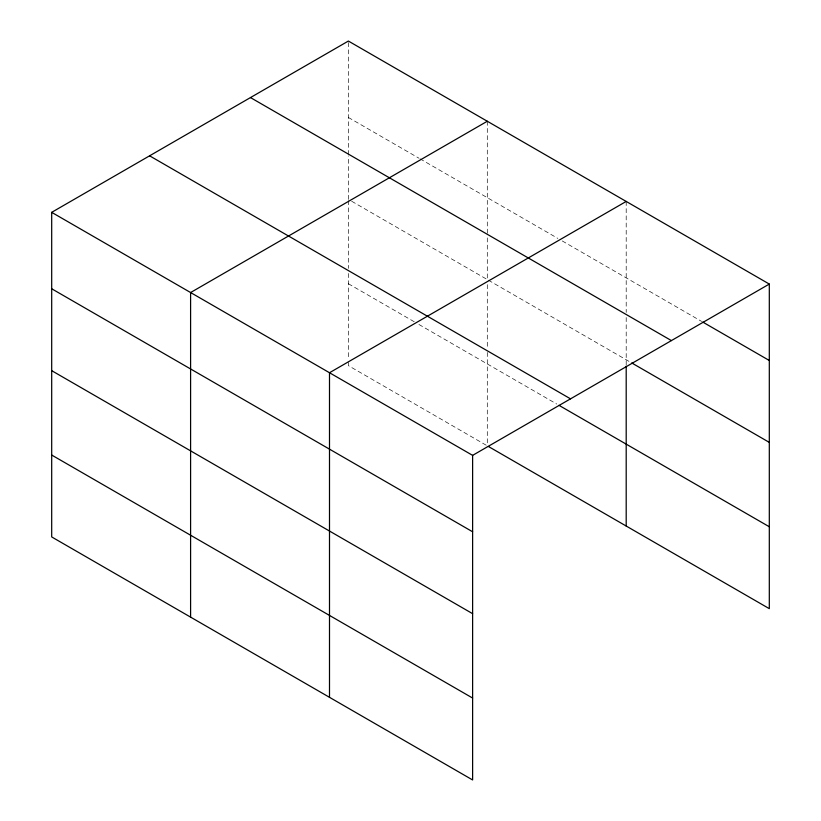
<?xml version="1.0" encoding="UTF-8"?>
<svg xmlns="http://www.w3.org/2000/svg" width="821" height="821" viewBox="0 0 821 821"><rect width="100%" height="100%" fill="white"/><g stroke="black" fill="none" stroke-linecap="round" stroke-linejoin="round"><path stroke-width="0.62" stroke-dasharray="4.11 3.08" d="M348.381 199.359L348.381 155.857M348.381 154.574L348.381 41.05M348.381 117.465L418.936 158.196M420.044 158.833L557.849 238.398M562.252 240.943L701.637 321.411M351.696 201.268L487.294 279.561L487.294 236.048M488.392 280.197L630.631 362.318M348.381 283.738L414.533 321.924M418.936 324.48L556.741 404.035M486.186 445.198L348.381 365.632L348.381 360.522M626.197 201.443L626.197 312.411M626.197 317.532L626.197 364.873M487.294 121.251L487.294 234.775M487.294 284.671L487.294 347.314M487.294 352.435L487.294 445.834M348.381 200.642L348.381 268.395M348.381 273.516L348.381 359.239"/><path stroke-width="1.23" d="M51.692 212.341L472.619 455.368L472.619 779.95L51.692 536.934L51.692 212.341L348.381 41.05L769.308 284.066L769.308 608.659L488.392 446.47M487.294 121.251L190.595 292.543L190.595 617.125M626.197 201.443L329.498 372.734L329.498 697.327M472.619 455.368L769.308 284.066M702.745 322.058L769.308 360.491M250.477 97.576L671.404 340.592M631.739 362.954L769.308 442.386M149.596 155.816L570.523 398.842M558.947 405.307L769.308 526.764M51.692 288.766L472.619 531.782M51.692 370.661L472.619 613.677M51.692 455.039L472.619 698.055M626.197 366.145L626.197 526.025"/></g></svg>
